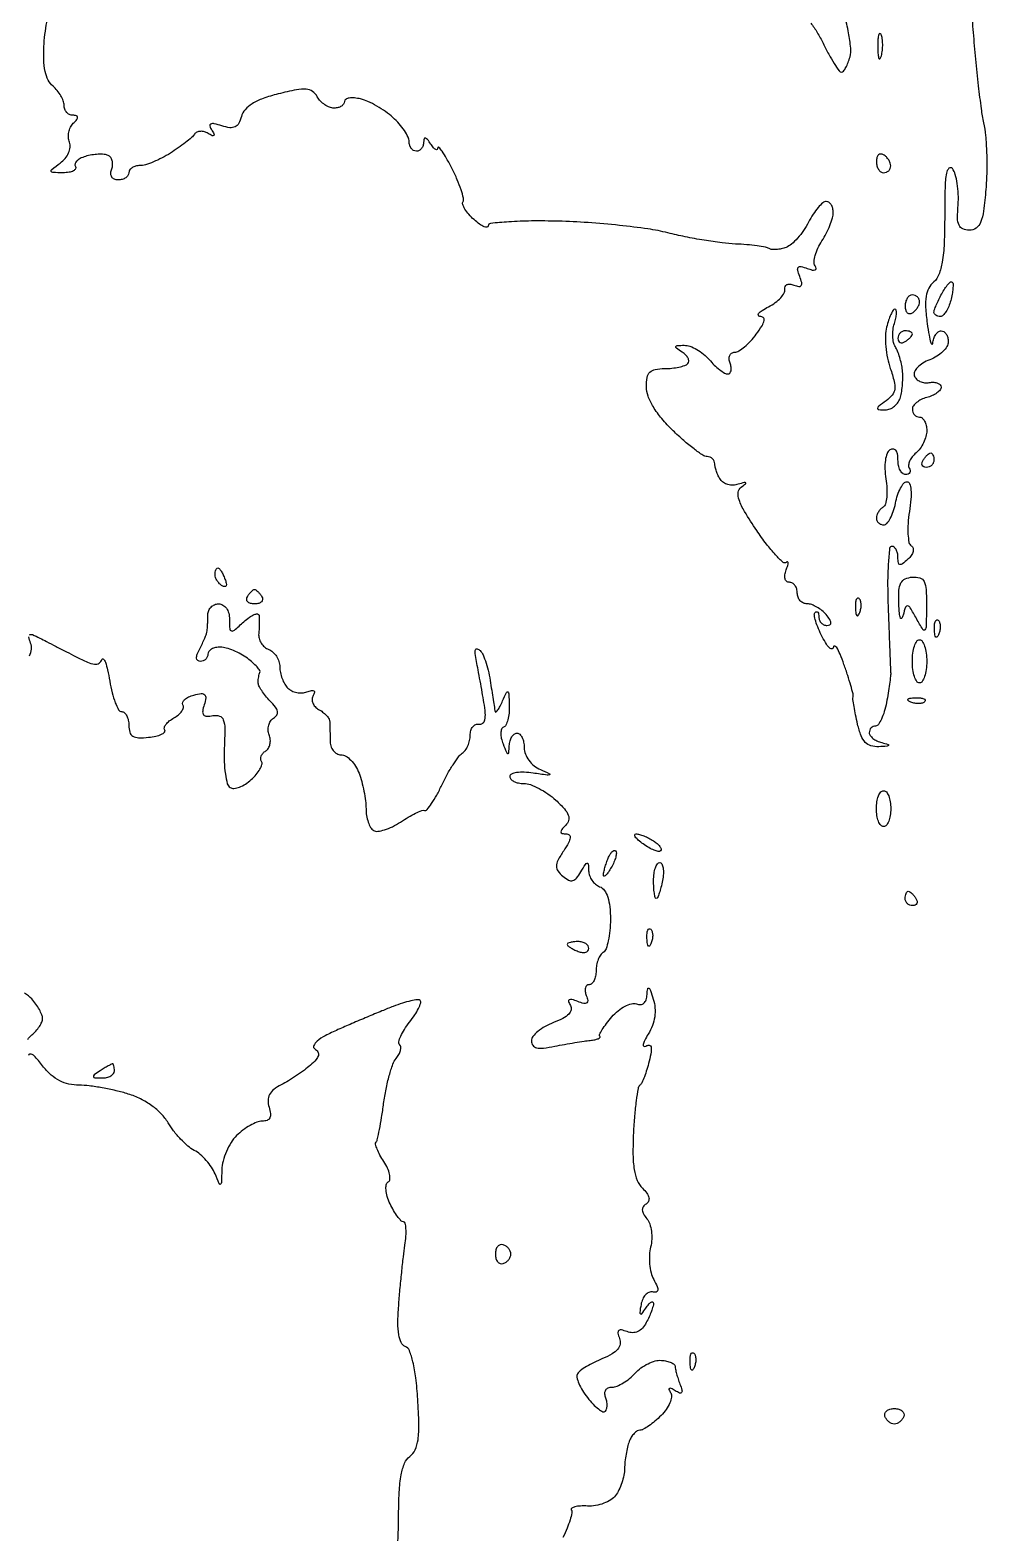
# Model space of a CAD drawing. Extents: x 0 to 102, y 0 to 135.
# Drawn here: x 11.44 to 22.7, y 17.9 to 35.6 of the extents above; entities that cross this region are included whole.
import ezdxf

# ---------------------------------------------------------------- set-up
doc = ezdxf.new("R2010")
doc.units = 0
doc.header["$MEASUREMENT"] = 0

msp = doc.modelspace()

# ---------------------------------------------------------------- linework, layer by layer
for points in [[(22.515361, 35.875167, -0.007648), (22.54255, 35.5743, 0.005071), (22.569257, 35.260769, 0.005095), (22.60228, 34.948332, 0.004984), (22.636562, 34.67653, 0.020296), (22.665728, 34.512545, -0.03265), (22.688404, 34.363837, -0.013175), (22.700661, 34.158774, -0.012971), (22.702307, 33.936619, -0.016053), (22.691835, 33.729995, -0.01135), (22.664648, 33.473102, -0.06419), (22.629796, 33.340132, -0.144419), (22.57648, 33.27303, -0.154344), (22.496695, 33.2478, -0.100728), (22.420425, 33.263322, -0.191495), (22.376583, 33.306691, -0.103534), (22.358997, 33.39081, -0.01959), (22.36521, 33.548328, 0.029741), (22.367585, 33.672487, 0.029062), (22.355285, 33.797024, 0.030359), (22.331504, 33.904761, 0.088534), (22.298189, 33.972934, 0.449217), (22.258077, 33.976765, 0.16609), (22.227603, 33.919967, 0.034771), (22.211448, 33.748153, 0.00606), (22.2075, 33.422414, -0.009692), (22.201086, 33.09155, -0.031258), (22.178853, 32.872743, -0.048414), (22.139785, 32.726184, -0.12861), (22.077929, 32.638259, 0.097609), (22.019237, 32.564826, 0.081576), (21.988084, 32.469835, 0.05484), (21.982231, 32.338507, 0.018593), (22.001772, 32.148, 0.007736), (22.023229, 32.01056, 0.026648), (22.043229, 31.92262, 0.242382), (22.056745, 31.908185, 0.491682), (22.067894, 31.91535, -0.054338), (22.079031, 31.97198, -0.069788), (22.101719, 32.01991, -0.085406), (22.131926, 32.052215, -0.163572), (22.1652, 32.0634, -0.150487), (22.197463, 32.053465, -0.098531), (22.224949, 32.025508, -0.081635), (22.243486, 31.983724, -0.06375), (22.2498, 31.934406, -0.139768), (22.233992, 31.878961, -0.06125), (22.185652, 31.818915, -0.053857), (22.11496, 31.763708, -0.048059), (22.031424, 31.722386, 0.045657), (21.95055, 31.682862, 0.0645), (21.888006, 31.632837, 0.083198), (21.852148, 31.580571, 0.195367), (21.84985, 31.534129, 0.117916), (21.874462, 31.495832, 0.084361), (21.916754, 31.467113, 0.077271), (21.969941, 31.452166, 0.074227), (22.025927, 31.453759, -0.053355), (22.079231, 31.457497, -0.08286), (22.124288, 31.448273, -0.113762), (22.154213, 31.42807, -0.189837), (22.1652, 31.400176, -0.175758), (22.153139, 31.366925, -0.061952), (22.115498, 31.331779, -0.052145), (22.060753, 31.300202, -0.040825), (21.996, 31.277487, 0.048178), (21.931271, 31.253708, 0.057927), (21.876502, 31.21906, 0.068086), (21.839166, 31.179385, 0.156018), (21.8268, 31.14072, 0.090266), (21.833229, 31.105398, 0.095444), (21.851651, 31.075378, 0.099711), (21.879124, 31.055292, 0.108562), (21.9114, 31.0482, -0.181272), (21.943691, 31.036095, -0.091278), (21.971149, 31.00154, -0.071223), (21.989749, 30.950136, -0.05129), (21.996, 30.889359, -0.067142), (21.986763, 30.820879, -0.044516), (21.958997, 30.746467, -0.044312), (21.918251, 30.677665, -0.063794), (21.870031, 30.625973, 0.050777), (21.825275, 30.580423, 0.064546), (21.794685, 30.530103, 0.078442), (21.782088, 30.48289, 0.165938), (21.790424, 30.446414, -0.096707), (21.801219, 30.417803, -0.174428), (21.796849, 30.393435, -0.171182), (21.777839, 30.377132, -0.09272), (21.747193, 30.3714, -0.186677), (21.712987, 30.384632, -0.089624), (21.683918, 30.422569, -0.069454), (21.66421, 30.478934, -0.04946), (21.6576, 30.545593, 0.043786), (21.651608, 30.61389, 0.12692), (21.632094, 30.656718, 0.217834), (21.601672, 30.67186, 0.147666), (21.563676, 30.661738, 0.166958), (21.529114, 30.619549, 0.054143), (21.509091, 30.540246, 0.044832), (21.503982, 30.437174, 0.030209), (21.515806, 30.319895, -0.027876), (21.52765, 30.207656, -0.03707), (21.525116, 30.105117, -0.040642), (21.510418, 30.024369, -0.191265), (21.48283, 29.987257, 0.064693), (21.452599, 29.962671, 0.051858), (21.427015, 29.929377, 0.053426), (21.409613, 29.892871, 0.084717), (21.4038, 29.858807, 0.108124), (21.410445, 29.828435, 0.09965), (21.429273, 29.802585, 0.095569), (21.45741, 29.785251, 0.09064), (21.490515, 29.7792, 0.220324), (21.52734, 29.796255, 0.05178), (21.566668, 29.853754, 0.043853), (21.602212, 29.935808, 0.030942), (21.62799, 30.033, -0.030265), (21.653628, 30.130195, -0.043093), (21.68876, 30.212246, -0.050648), (21.727493, 30.269858, -0.223014), (21.763588, 30.2868, -0.320068), (21.795236, 30.264229, -0.062876), (21.810379, 30.191815, -0.041693), (21.810071, 30.080816, -0.018115), (21.792051, 29.934258, 0.022319), (21.776189, 29.795637, 0.031086), (21.775297, 29.670791, 0.031806), (21.787014, 29.572448, 0.209945), (21.814177, 29.532408, -0.184645), (21.834924, 29.504819, -0.131053), (21.835665, 29.465716, -0.091817), (21.814879, 29.419759, -0.053748), (21.775138, 29.374015, -0.018009), (21.710982, 29.318635, -0.216837), (21.680123, 29.310788, -0.325462), (21.661996, 29.329728, -0.033553), (21.6576, 29.395165, 0.052767), (21.652327, 29.444992, 0.072604), (21.636662, 29.487143, 0.092489), (21.613522, 29.515453, 0.177095), (21.58632, 29.5254, 0.384082), (21.55886, 29.500656, 0.009787), (21.543611, 29.320377, 0.015936), (21.536185, 29.095063, 0.00957), (21.541021, 28.82745, 0.000168), (21.551295, 28.553916, 0.000235), (21.560666, 28.309672, 0.000138), (21.568722, 28.103708, 0.003183), (21.571414, 28.0449, -0.039942), (21.570061, 27.996139, -0.0069), (21.558868, 27.904385, -0.007469), (21.542598, 27.796819, -0.006619), (21.522511, 27.68535, -0.024718), (21.496629, 27.580023, -0.03658), (21.462826, 27.491167, -0.040565), (21.426565, 27.427498, -0.247896), (21.394198, 27.4104, 0.10366), (21.365581, 27.404403, 0.098918), (21.341231, 27.387371, 0.096791), (21.324913, 27.361928, 0.094601), (21.3192, 27.332003, 0.159836), (21.329976, 27.299155, 0.067019), (21.36269, 27.26527, 0.05682), (21.410608, 27.23552, 0.046657), (21.46725, 27.214917, -0.008928), (21.542492, 27.193812, -0.518181), (21.546374, 27.182228, -0.219587), (21.528955, 27.172585, -0.004977), (21.431672, 27.166414, -0.082598), (21.339655, 27.17671, -0.136078), (21.273233, 27.217137, -0.099421), (21.22387, 27.296689, -0.031148), (21.182906, 27.43155, -0.007244), (21.158775, 27.540412, -0.009637), (21.140194, 27.640047, -0.007269), (21.127543, 27.723437, -0.090777), (21.128976, 27.755227, 0.118975), (21.128624, 27.787978, 0.006646), (21.102148, 27.887158, 0.009935), (21.066401, 28.005208, 0.007091), (21.021906, 28.135927, 0.012085), (20.976012, 28.255514, 0.036995), (20.937127, 28.333106, 0.185257), (20.913913, 28.351344, 0.494514), (20.899392, 28.341, -0.289363), (20.884623, 28.319258, -0.29329), (20.858833, 28.323415, -0.069442), (20.816904, 28.37302, -0.020596), (20.767266, 28.459337, -0.020019), (20.721456, 28.556474, -0.0294), (20.689812, 28.645406, -0.029069), (20.673316, 28.717497, -0.242657), (20.683187, 28.748387, -0.170529), (20.699718, 28.756323, -0.257183), (20.71413, 28.750337, -0.126014), (20.723983, 28.728448, -0.04309), (20.727, 28.6935, 0.09516), (20.734236, 28.655826, 0.096949), (20.754894, 28.623793, 0.098803), (20.785724, 28.602349, 0.103057), (20.821959, 28.5948, 0.122183), (20.856622, 28.603399, 0.300026), (20.868669, 28.625371, 0.128583), (20.855398, 28.663223, 0.024942), (20.8116, 28.7217, 0.048188), (20.762691, 28.770256, 0.041499), (20.702985, 28.811323, 0.04354), (20.641997, 28.839482, 0.086594), (20.589741, 28.8486, -0.108083), (20.545278, 28.858325, -0.099644), (20.507434, 28.885877, -0.09558), (20.482059, 28.927053, -0.090674), (20.4732, 28.9755, 0.072144), (20.466166, 29.023993, 0.087143), (20.44569, 29.065123, 0.100435), (20.415262, 29.092619, 0.134459), (20.379549, 29.1024, -0.1744), (20.34745, 29.113947, -0.157723), (20.328433, 29.143796, -0.104032), (20.326235, 29.190429, -0.051591), (20.34172, 29.247871, 0.018258), (20.359781, 29.300617, 0.073591), (20.364735, 29.334201, 0.392662), (20.356551, 29.343007, 0.218136), (20.34168, 29.33748, -0.400861), (20.305533, 29.336652, -0.021664), (20.216849, 29.424897, -0.024045), (20.110637, 29.551902, -0.014014), (19.99517, 29.713517, -0.011072), (19.853103, 29.935065, -0.051777), (19.788011, 30.071698, -0.113368), (19.77756, 30.161885, -0.21233), (19.813911, 30.224089, 0.010487), (19.865096, 30.262555, 0.466971), (19.865468, 30.274323, 0.258212), (19.849395, 30.277972, 0.007014), (19.777959, 30.256175, -0.071922), (19.717548, 30.246018, -0.070364), (19.656259, 30.253253, -0.07572), (19.603461, 30.276147, -0.11154), (19.567755, 30.311645, -0.031453), (19.542827, 30.356922, -0.024947), (19.521564, 30.408573, -0.025576), (19.506654, 30.458631, -0.055817), (19.501595, 30.4983, 0.102892), (19.494363, 30.530584, 0.097276), (19.474782, 30.558049, 0.095378), (19.445888, 30.576459, 0.094559), (19.412134, 30.5829, -0.148561), (19.361811, 30.598189, -0.014686), (19.257722, 30.67239, -0.01751), (19.136859, 30.770866, -0.013021), (19.010284, 30.887546, -0.025632), (18.877862, 31.030046, -0.038308), (18.778996, 31.168259, -0.045341), (18.716768, 31.295861, -0.091029), (18.6966, 31.405721, -0.044666), (18.706373, 31.514899, -0.153781), (18.739048, 31.577097, -0.152774), (18.801626, 31.609573, -0.043903), (18.911625, 31.61925, 0.02441), (18.998157, 31.623477, 0.027569), (19.08037, 31.636133, 0.02839), (19.148154, 31.654502, 0.116522), (19.184125, 31.676725, 0.194017), (19.196085, 31.704846, 0.119547), (19.188159, 31.740436, 0.084946), (19.160567, 31.778554, 0.052757), (19.11715, 31.812904, -0.012668), (19.050224, 31.857642, -0.323796), (19.043521, 31.877216, -0.313937), (19.060041, 31.890198, -0.012242), (19.141578, 31.892905, -0.089649), (19.209039, 31.881316, -0.042607), (19.28928, 31.844117, -0.040406), (19.368896, 31.789645, -0.045506), (19.43533, 31.725, 0.023483), (19.496286, 31.660228, 0.028149), (19.559634, 31.605502, 0.028783), (19.617034, 31.566345, 0.136111), (19.655053, 31.5558, 0.204037), (19.679462, 31.566193, 0.141547), (19.693611, 31.593077, 0.092105), (19.694413, 31.634087, 0.050612), (19.681206, 31.6827, -0.073186), (19.670299, 31.73141, -0.118477), (19.677099, 31.773104, -0.148053), (19.700291, 31.801119, -0.140807), (19.735605, 31.812259, 0.131981), (19.785387, 31.827018, 0.035407), (19.853066, 31.875483, 0.033307), (19.924934, 31.94363, 0.029064), (19.9907, 32.023759, 0.01766), (20.057719, 32.123028, 0.090202), (20.082223, 32.184627, 0.261913), (20.071178, 32.218682, 0.185453), (20.033, 32.233847, -0.289291), (20.014376, 32.245905, -0.300536), (20.017652, 32.267457, -0.068022), (20.060332, 32.303419, -0.019875), (20.1348, 32.346513, 0.036981), (20.214275, 32.396206, 0.048139), (20.278257, 32.453341, 0.05666), (20.319151, 32.509138, 0.183638), (20.326165, 32.553722, -0.144575), (20.328782, 32.586379, -0.199558), (20.348838, 32.607435, -0.136086), (20.385307, 32.612771, -0.060364), (20.432874, 32.600836, 0.048614), (20.491275, 32.58472, 0.295783), (20.518747, 32.596434, 0.213975), (20.524735, 32.631114, 0.028955), (20.501772, 32.703168, -0.028499), (20.477566, 32.778883, -0.255306), (20.485819, 32.811544, -0.272384), (20.517079, 32.820923, -0.031523), (20.589807, 32.798156, 0.028147), (20.64855, 32.779331, 0.146567), (20.682167, 32.780582, 0.356556), (20.692984, 32.797931, 0.106926), (20.681802, 32.829489, -0.15868), (20.670205, 32.877116, -0.048045), (20.683093, 32.951342, -0.042756), (20.714626, 33.036827, -0.035312), (20.762008, 33.121644, 0.025732), (20.81337, 33.20959, 0.023955), (20.856781, 33.304437, 0.024701), (20.887114, 33.392437, 0.070754), (20.8962, 33.456323, 0.061595), (20.890059, 33.505986, 0.080032), (20.871987, 33.548049, 0.097708), (20.845209, 33.576205, 0.155149), (20.813773, 33.5862, 0.18336), (20.774037, 33.571121, 0.034438), (20.718562, 33.514658, 0.032775), (20.659661, 33.435907, 0.024858), (20.605401, 33.342652, -0.031922), (20.547055, 33.245552, -0.030523), (20.476015, 33.155128, -0.031977), (20.403401, 33.083307, -0.087617), (20.341794, 33.046277, -0.036413), (20.284459, 33.028942, -0.038019), (20.226038, 33.020422, -0.040965), (20.174809, 33.021091, -0.115161), (20.141044, 33.032441, 0.094414), (20.099228, 33.048434, 0.010838), (19.99922, 33.064097, 0.01276), (19.878244, 33.077234, 0.010078), (19.746829, 33.085457, -0.021082), (19.587244, 33.098973, -0.009129), (19.376287, 33.129758, -0.009014), (19.15278, 33.170705, -0.011825), (18.9504, 33.216571, 0.025651), (18.715338, 33.263054, 0.009422), (18.379451, 33.305292, 0.009311), (18.010098, 33.337741, 0.011035), (17.660143, 33.354179, 0.008701), (17.343839, 33.356542, 0.014477), (17.077549, 33.346182, 0.008139), (16.86229, 33.328033, 0.385506), (16.835293, 33.298138, -0.393358), (16.820743, 33.282461, -0.124079), (16.786252, 33.288516, -0.054995), (16.732445, 33.320083, -0.023787), (16.668195, 33.372895, -0.029351), (16.606899, 33.435285, -0.042332), (16.561141, 33.497618, -0.049654), (16.535139, 33.551527, -0.229863), (16.538555, 33.584994, 0.202356), (16.544835, 33.625383, 0.019058), (16.516187, 33.72383, 0.02202), (16.470691, 33.842778, 0.015532), (16.40966, 33.972275, 0.009727), (16.345575, 34.092151, 0.022428), (16.291717, 34.178973, 0.045404), (16.255418, 34.22288, 0.663811), (16.241905, 34.217438, -0.209291), (16.233567, 34.199188, -0.317602), (16.216899, 34.19727, -0.096922), (16.190338, 34.219359, -0.027531), (16.1586, 34.263, 0.021149), (16.121356, 34.315609, 0.167501), (16.096769, 34.331738, 0.405416), (16.080935, 34.322636, 0.066727), (16.075295, 34.28415, -0.07833), (16.06842, 34.243753, -0.089546), (16.049529, 34.209464, -0.099425), (16.021767, 34.186531, -0.123684), (15.9894, 34.1784, -0.131618), (15.957138, 34.187042, -0.100605), (15.929651, 34.211345, -0.088108), (15.911162, 34.247699, -0.073819), (15.9048, 34.290553, 0.114276), (15.89213, 34.345265, 0.033677), (15.848885, 34.420365, 0.03189), (15.7873, 34.500782, 0.029486), (15.71445, 34.574975, 0.03082), (15.627639, 34.644312, 0.022914), (15.5241, 34.71017, 0.023334), (15.420297, 34.763427, 0.04753), (15.33375, 34.793302, 0.036531), (15.260801, 34.805402, 0.062795), (15.199315, 34.803306, 0.094052), (15.15805, 34.78838, 0.265001), (15.1434, 34.76268, -0.157364), (15.133962, 34.733434, -0.097278), (15.107358, 34.708525, -0.079272), (15.067623, 34.691709, -0.06061), (15.020704, 34.686, -0.091857), (14.96831, 34.695707, -0.05624), (14.912368, 34.724744, -0.053883), (14.861542, 34.767448, -0.063621), (14.824196, 34.817893, 0.108849), (14.767469, 34.881659, 0.139126), (14.69394, 34.908534, 0.068687), (14.578572, 34.901232, 0.011577), (14.362444, 34.852102, 0.023766), (14.184906, 34.79831, 0.052742), (14.057581, 34.737259, 0.072905), (13.973944, 34.667092, 0.118404), (13.930388, 34.585723, -0.058684), (13.899332, 34.506363, -0.16012), (13.856298, 34.465214, -0.144474), (13.794077, 34.455269, -0.044748), (13.700542, 34.475978, 0.017512), (13.611094, 34.500956, 0.155468), (13.570784, 34.498082, 0.386332), (13.55975, 34.475462, 0.067617), (13.580777, 34.428192, -0.021061), (13.607249, 34.381028, -0.326559), (13.604424, 34.363739, -0.322514), (13.586996, 34.36104, -0.020808), (13.539613, 34.387667, 0.071705), (13.49462, 34.407245, 0.082545), (13.448092, 34.412032, 0.093672), (13.407292, 34.401658, 0.130441), (13.378491, 34.377634, -0.060191), (13.343672, 34.339225, -0.01234), (13.272893, 34.280872, -0.012823), (13.186714, 34.216822, -0.01174), (13.094827, 34.155296, -0.022836), (12.997361, 34.099377, -0.02232), (12.894468, 34.052116, -0.022873), (12.800599, 34.018888, -0.073752), (12.735277, 34.0092, 0.063296), (12.685619, 34.002888, 0.081304), (12.643551, 33.984349, 0.098371), (12.615402, 33.956864, 0.151449), (12.6054, 33.9246, -0.145266), (12.595825, 33.892338, -0.099317), (12.568903, 33.864851, -0.083434), (12.52865, 33.846326, -0.066306), (12.481155, 33.84, -0.095326), (12.435591, 33.848767, -0.151904), (12.405029, 33.873565, -0.149089), (12.393578, 33.911712, -0.09076), (12.402323, 33.958343, 0.065496), (12.414022, 34.007079, 0.071654), (12.412162, 34.055663, 0.080785), (12.397539, 34.09667, 0.129072), (12.372049, 34.123462, 0.105924), (12.330557, 34.138256, 0.033902), (12.26486, 34.142445, 0.032094), (12.18902, 34.13726, 0.030846), (12.113433, 34.122401, 0.043239), (12.046703, 34.098631, 0.076081), (11.997852, 34.06659, 0.117364), (11.973886, 34.031916, 0.235379), (11.976844, 33.999582, -0.261597), (11.978031, 33.971251, -0.156485), (11.953654, 33.946626, -0.082115), (11.902595, 33.929923, -0.038091), (11.832823, 33.9246, -0.007346), (11.711323, 33.926385, -0.324963), (11.692319, 33.941067, -0.308356), (11.699912, 33.964481, -0.006906), (11.799276, 34.039266, 0.061519), (11.856969, 34.093473, 0.06969), (11.896928, 34.157994, 0.078223), (11.914436, 34.224014, 0.117917), (11.906657, 34.282757, -0.079898), (11.894829, 34.33909, -0.062083), (11.899623, 34.401619, -0.062509), (11.919522, 34.460602, -0.083989), (11.952131, 34.506491, 0.023795), (11.99459, 34.553196, 0.192263), (12.003267, 34.58025, 0.331599), (11.989251, 34.596559, 0.05518), (11.94552, 34.6014, -0.114042), (11.906794, 34.610349, -0.100327), (11.873822, 34.635634, -0.093821), (11.851695, 34.673439, -0.085818), (11.844, 34.717941, 0.088083), (11.834693, 34.77036, 0.043336), (11.805873, 34.831891, 0.041205), (11.763868, 34.892374, 0.047207), (11.714205, 34.942203, -0.10481), (11.657315, 35.014126, -0.062739), (11.621337, 35.117463, -0.046476), (11.605009, 35.256567, -0.021423), (11.608455, 35.439012, -0.016843), (11.623091, 35.591963, -0.022331), (11.647259, 35.729665, -0.020503)], [(20.630797, 35.68668, -0.032722), (20.706999, 35.577582, -0.024379), (20.776839, 35.448371, 0.011965), (20.842671, 35.319, 0.017971), (20.906752, 35.209776, 0.013085), (20.963998, 35.124772, 0.237794), (20.992083, 35.109971, 0.232128), (21.015824, 35.121092, 0.041765), (21.04391, 35.162761, 0.037478), (21.07113, 35.221388, 0.026), (21.093272, 35.291044, 0.089967), (21.101085, 35.393218, 0.018963), (21.07582, 35.57116, 0.019291), (21.03007, 35.77813, 0.017236)], [(11.437909, 28.484177, -0.231128), (11.470898, 28.485914, -0.016419), (11.556784, 28.446057, -0.001485), (11.636671, 28.405447, -0.000554), (11.748652, 28.347946, -0.000549), (11.870577, 28.285, -0.000664), (11.984828, 28.225663, 0.016457), (12.119705, 28.160938, 0.076319), (12.202939, 28.138602, 0.169093), (12.255153, 28.150564, 0.173932), (12.287914, 28.192242, -0.550598), (12.306697, 28.196887, -0.114333), (12.329766, 28.161595, -0.035011), (12.356207, 28.070086, -0.013182), (12.380736, 27.938958, 0.021323), (12.40882, 27.801264, 0.032567), (12.445877, 27.685161, 0.034197), (12.48593, 27.600616, 0.271383), (12.5218, 27.5796, -0.187524), (12.553719, 27.567192, -0.089356), (12.580842, 27.531593, -0.069178), (12.599233, 27.478712, -0.049181), (12.6054, 27.416171, 0.076003), (12.617479, 27.337165, 0.184555), (12.653448, 27.291618, 0.13044), (12.72079, 27.272403, 0.031197), (12.83805, 27.277547, 0.026074), (12.924335, 27.291326, 0.052178), (12.989933, 27.312683, 0.090997), (13.026232, 27.337543, 0.365897), (13.0284, 27.362327, -0.229625), (13.023594, 27.39158, -0.088584), (13.042538, 27.429315, -0.063951), (13.081636, 27.469658, -0.040808), (13.135929, 27.50615, 0.045896), (13.190115, 27.543375, 0.067625), (13.229078, 27.585867, 0.089999), (13.247714, 27.626769, 0.203124), (13.242631, 27.659781, -0.237277), (13.239984, 27.689903, -0.116574), (13.262616, 27.722256, -0.075456), (13.308555, 27.752201, -0.042842), (13.371227, 27.774471, -0.031097), (13.458816, 27.791643, -0.224077), (13.498708, 27.778889, -0.249258), (13.511667, 27.741289, -0.037691), (13.492746, 27.661193, 0.040707), (13.475169, 27.584736, 0.206788), (13.486285, 27.543489, 0.227384), (13.522883, 27.525694, 0.048967), (13.59502, 27.532382, -0.125942), (13.673119, 27.52767, -0.234685), (13.717488, 27.484487, -0.085757), (13.73472, 27.382152, -0.010165), (13.729032, 27.151013, 0.020292), (13.728329, 26.989769, 0.02769), (13.741618, 26.845087, 0.027107), (13.764904, 26.730892, 0.192804), (13.797813, 26.686348, 0.166983), (13.842863, 26.676148, 0.06196), (13.906983, 26.691297, 0.052639), (13.978553, 26.726842, 0.042382), (14.046936, 26.778919, 0.033692), (14.105865, 26.83995, 0.047202), (14.149015, 26.902193, 0.056844), (14.171999, 26.95682, 0.212695), (14.167125, 26.992861, -0.134965), (14.1583, 27.022952, -0.100399), (14.164636, 27.057152, -0.086971), (14.185257, 27.090278, -0.071853), (14.217188, 27.117012, 0.120408), (14.248382, 27.148699, 0.081602), (14.267023, 27.196047, 0.074113), (14.270589, 27.251464, 0.070795), (14.258002, 27.306444, -0.078035), (14.246152, 27.361862, -0.076849), (14.251754, 27.418553, -0.081903), (14.273464, 27.467784, -0.110053), (14.308255, 27.501709, 0.107847), (14.347041, 27.539201, 0.197307), (14.355552, 27.581647, 0.119024), (14.331584, 27.634093, 0.02996), (14.26882, 27.704865, -0.025464), (14.214997, 27.764469, -0.02829), (14.169507, 27.827255, -0.029314), (14.137295, 27.884597, -0.11379), (14.1282, 27.924043, -0.023604), (14.129755, 27.956955, -0.021033), (14.134413, 27.99088, -0.02157), (14.141207, 28.02103, -0.059026), (14.14935, 28.041258, 0.284225), (14.148167, 28.06346, 0.029937), (14.114585, 28.106117, 0.029928), (14.064607, 28.155973, 0.019315), (14.0013, 28.207768, 0.035515), (13.925654, 28.256907, 0.02869), (13.838313, 28.298853, 0.029552), (13.752839, 28.328252, 0.06359), (13.68405, 28.338309, 0.055266), (13.627414, 28.33307, 0.075812), (13.57949, 28.315358, 0.096209), (13.547374, 28.288463, 0.17212), (13.536, 28.2564, -0.102628), (13.529303, 28.224118, -0.09872), (13.510274, 28.196651, -0.09706), (13.481851, 28.178248, -0.095561), (13.448423, 28.1718, -0.169909), (13.417289, 28.182695, -0.213482), (13.403402, 28.209569, -0.105985), (13.410526, 28.255191, -0.031341), (13.440081, 28.31985, 0.012078), (13.471024, 28.381185, 0.012628), (13.49849, 28.443049, 0.012374), (13.519501, 28.49757, 0.053138), (13.527657, 28.53135, 0.016521), (13.530876, 28.564196, 0.005214), (13.533549, 28.613438, 0.0052), (13.535388, 28.668462, 0.00575), (13.536, 28.7217, -0.099038), (13.545688, 28.77013, -0.097945), (13.573277, 28.811323, -0.097945), (13.61447, 28.838912, -0.099038), (13.6629, 28.8486, -0.133529), (13.712963, 28.834988, -0.108357), (13.753928, 28.797065, -0.089717), (13.780718, 28.738515, -0.062623), (13.7898, 28.666288, 0.014191), (13.793051, 28.55176, 0.349021), (13.812815, 28.529603, 0.222937), (13.847545, 28.539135, 0.007247), (13.959, 28.6371, -0.026383), (14.02466, 28.690502, -0.056501), (14.081359, 28.722754, -0.111182), (14.120176, 28.729931, -0.36662), (14.137942, 28.713662, -0.026466), (14.140802, 28.674905, -0.009329), (14.140917, 28.61916, -0.009231), (14.138764, 28.557774, -0.010698), (14.134389, 28.499465, 0.090244), (14.139117, 28.44311, 0.073712), (14.163319, 28.387555, 0.073468), (14.202699, 28.341245, 0.088486), (14.251547, 28.31177, -0.092997), (14.301421, 28.281063, -0.066782), (14.343679, 28.230903, -0.064953), (14.372248, 28.169746, -0.076974), (14.382, 28.106775, 0.052443), (14.388971, 28.040494, 0.038383), (14.40988, 27.969473, 0.039084), (14.440542, 27.904537, 0.066625), (14.476909, 27.856931, 0.084949), (14.522919, 27.824368, 0.062585), (14.582264, 27.804608, 0.061964), (14.645325, 27.80002, 0.078982), (14.702287, 27.812088, -0.032518), (14.75529, 27.828565, -0.197216), (14.783131, 27.82427, -0.33864), (14.790836, 27.80471, -0.069061), (14.774799, 27.768376, 0.128532), (14.762191, 27.727316, 0.105738), (14.769901, 27.68198, 0.093421), (14.797018, 27.639245, 0.077367), (14.839511, 27.60595, -0.034204), (14.886898, 27.574999, -0.037904), (14.927912, 27.538827, -0.041115), (14.95753, 27.502949, -0.129082), (14.968191, 27.47385, -0.013985), (14.97052, 27.438851, -0.003167), (14.972435, 27.379336, -0.003278), (14.973759, 27.310631, -0.003178), (14.9742, 27.2412, 0.07218), (14.983728, 27.175542, 0.091039), (15.011474, 27.120892, 0.104257), (15.053263, 27.084853, 0.126645), (15.103194, 27.072, -0.139113), (15.158603, 27.056279, -0.061413), (15.218532, 27.008254, -0.054039), (15.27357, 26.938004, -0.048358), (15.314694, 26.854993, -0.025251), (15.346307, 26.757256, -0.016867), (15.372964, 26.642687, -0.017004), (15.391319, 26.529574, -0.031727), (15.3972, 26.436985, 0.040266), (15.403729, 26.356045, 0.042962), (15.423144, 26.278995, 0.047111), (15.45159, 26.216454, 0.124691), (15.48552, 26.181401, 0.170439), (15.534858, 26.170578, 0.044811), (15.615145, 26.187795, 0.04018), (15.708647, 26.225265, 0.03194), (15.80277, 26.279822, -0.014825), (15.894474, 26.337254, -0.020148), (15.980645, 26.38317, -0.017486), (16.053432, 26.41518, -0.167154), (16.086827, 26.416788, 0.30209), (16.115687, 26.42583, 0.020865), (16.169156, 26.497837, 0.024144), (16.229077, 26.595854, 0.015318), (16.289683, 26.715224, -0.01528), (16.353028, 26.840012, -0.017557), (16.42119, 26.95492, -0.016872), (16.485196, 27.047631, -0.089769), (16.529917, 27.089607, 0.094662), (16.56541, 27.123577, 0.050879), (16.595465, 27.176447, 0.048134), (16.616021, 27.238677, 0.054546), (16.62316, 27.301107, -0.068159), (16.63117, 27.357541, -0.098875), (16.654081, 27.402179, -0.123706), (16.687942, 27.428097, -0.151581), (16.727384, 27.432305, 0.218608), (16.769598, 27.442451, 0.171731), (16.795057, 27.482669, 0.07662), (16.800689, 27.561558, 0.02079), (16.785261, 27.686105, 0.002211), (16.764684, 27.806526, 0.001553), (16.740504, 27.941883, 0.001567), (16.716549, 28.071311, 0.003282), (16.69694, 28.1718, -0.017211), (16.681741, 28.263164, -0.112503), (16.686061, 28.309171, -0.416571), (16.705875, 28.319079, -0.115662), (16.738669, 28.2987, -0.09319), (16.773921, 28.247018, -0.023804), (16.81026, 28.151972, -0.023415), (16.842017, 28.037559, -0.021842), (16.863805, 27.918, 0.002418), (16.880391, 27.801499, 0.003279), (16.896569, 27.696454, 0.002202), (16.911103, 27.608503, 0.036258), (16.918196, 27.5796, 0.53935), (16.929059, 27.576612, 0.063121), (16.949227, 27.599428, 0.033043), (16.975705, 27.644441, 0.014952), (17.0046, 27.7065, -0.00787), (17.049451, 27.806504, -0.469421), (17.066354, 27.810923, -0.230339), (17.07844, 27.788584, -0.004199), (17.083254, 27.6501, -0.030671), (17.08016, 27.561659, -0.040754), (17.065936, 27.482486, -0.046087), (17.04381, 27.422121, -0.192285), (17.015949, 27.3963, 0.216037), (16.992939, 27.372936, 0.080705), (16.983987, 27.326681, 0.061068), (16.9896, 27.26575, 0.041207), (17.010003, 27.1989, 0.005382), (17.049778, 27.101961, 0.226137), (17.066141, 27.087438, 0.474073), (17.07828, 27.09582, 0.010244), (17.083254, 27.17775, -0.054897), (17.091803, 27.234382, -0.072474), (17.112305, 27.28231, -0.090029), (17.141053, 27.314533, -0.16722), (17.1738, 27.3258, -0.193594), (17.206112, 27.312802, -0.087371), (17.233549, 27.275297, -0.06722), (17.25217, 27.219675, -0.047238), (17.2584, 27.153874, 0.094558), (17.272333, 27.080858, 0.06563), (17.313316, 27.007277, 0.06231), (17.374738, 26.943132, 0.066712), (17.44875, 26.897817, -0.005951), (17.556425, 26.848686, -0.628265), (17.556537, 26.836145, -0.151492), (17.528058, 26.831632, -0.002403), (17.36415, 26.856128, 0.027825), (17.258762, 26.866438, 0.04666), (17.169967, 26.861873, 0.062709), (17.108356, 26.84483, 0.302684), (17.0892, 26.816085, 0.190965), (17.101686, 26.784586, 0.088244), (17.137622, 26.75783, 0.068065), (17.190955, 26.739679, 0.048067), (17.254041, 26.7336, -0.086853), (17.332179, 26.719924, -0.033742), (17.433035, 26.675608, -0.032145), (17.538226, 26.611731, -0.034367), (17.631902, 26.53618, -0.022562), (17.732576, 26.434061, -0.091415), (17.778115, 26.359923, -0.16441), (17.780739, 26.298377, -0.126188), (17.74624, 26.24008, 0.020802), (17.70021, 26.190052, 0.18991), (17.690887, 26.16255, 0.341863), (17.704919, 26.146135, 0.051212), (17.75103, 26.1414, -0.181865), (17.787936, 26.127517, -0.251907), (17.800077, 26.095031, -0.092379), (17.780553, 26.036142, -0.018923), (17.723744, 25.941841, 0.020671), (17.655348, 25.827402, 0.117585), (17.637023, 25.759413, 0.171447), (17.654874, 25.703764, 0.057079), (17.714965, 25.641049, 0.051504), (17.78082, 25.596974, 0.183651), (17.83029, 25.590827, 0.163534), (17.87503, 25.619115, 0.038992), (17.925798, 25.692559, -0.00715), (17.978747, 25.780652, -0.219978), (17.999594, 25.794378, -0.435058), (18.013486, 25.783338, -0.015012), (18.017227, 25.706301, 0.082028), (18.027688, 25.649524, 0.06458), (18.056321, 25.593829, 0.064963), (18.097992, 25.547601, 0.08547), (18.1467, 25.518606, -0.148165), (18.201535, 25.475996, -0.074494), (18.241399, 25.396991, -0.053718), (18.265843, 25.283006, -0.025985), (18.2736, 25.133848, -0.023368), (18.267404, 25.001343, -0.030269), (18.248749, 24.881145, -0.031044), (18.221814, 24.786251, -0.171294), (18.189, 24.7455, 0.111412), (18.156551, 24.713688, 0.050262), (18.129251, 24.660337, 0.046318), (18.110667, 24.595698, 0.046881), (18.1044, 24.529007, -0.047932), (18.098362, 24.466163, -0.067928), (18.080329, 24.413036, -0.088104), (18.053749, 24.377234, -0.19139), (18.022455, 24.3648, 0.186111), (17.995367, 24.354355, 0.146808), (17.978994, 24.327241, 0.099441), (17.976781, 24.285901, 0.05547), (17.989575, 24.236941, -0.047296), (18.006045, 24.177863, -0.293309), (17.994541, 24.150133, -0.217366), (17.96016, 24.143917, -0.029306), (17.888441, 24.166717, 0.021909), (17.819833, 24.189651, 0.194003), (17.788717, 24.186389, 0.37237), (17.780665, 24.165639, 0.052752), (17.802153, 24.120946, -0.193318), (17.811003, 24.069893, -0.141906), (17.783567, 24.018728, -0.080017), (17.715121, 23.968089, -0.029096), (17.604531, 23.918822, 0.036874), (17.504436, 23.872353, 0.04591), (17.419825, 23.814454, 0.052726), (17.361117, 23.754342, 0.168628), (17.343, 23.70215, 0.16089), (17.359971, 23.650775, 0.179085), (17.403526, 23.622346, 0.085837), (17.483961, 23.61811, 0.020008), (17.61795, 23.639546, -0.004364), (17.733778, 23.661814, -0.003896), (17.85444, 23.68295, -0.00391), (17.963171, 23.700251, -0.012101), (18.036921, 23.709577, 0.022519), (18.090039, 23.717421, 0.049263), (18.129409, 23.729173, 0.099454), (18.149526, 23.742549, 0.414318), (18.149529, 23.755671, -0.321317), (18.145853, 23.777935, -0.023002), (18.177882, 23.835984, -0.025506), (18.226485, 23.906846, -0.01588), (18.290166, 23.984962, -0.042012), (18.364656, 24.057355, -0.050255), (18.446102, 24.111502, -0.057958), (18.522208, 24.141066, -0.156543), (18.579408, 24.137868, 0.108923), (18.628332, 24.130503, 0.166804), (18.667495, 24.146975, 0.135238), (18.69375, 24.187646, 0.062776), (18.705033, 24.249999, -0.023207), (18.711846, 24.317876, -0.567789), (18.726127, 24.323773, -0.151996), (18.745124, 24.297602, -0.007611), (18.777908, 24.1956, -0.054065), (18.797673, 24.091554, -0.055822), (18.79434, 23.986835, -0.054609), (18.767668, 23.883443, -0.04792), (18.7184, 23.783334, 0.019423), (18.676753, 23.709619, 0.071349), (18.659285, 23.65911, 0.340555), (18.668309, 23.641166, 0.255858), (18.691216, 23.642372, -0.161668), (18.729611, 23.651484, -0.329962), (18.751571, 23.63203, -0.096123), (18.752558, 23.573046, -0.016319), (18.729265, 23.462439, -0.014483), (18.703089, 23.367547, -0.017778), (18.672984, 23.280698, -0.016396), (18.643077, 23.210357, -0.109937), (18.620124, 23.1804, 0.178339), (18.599131, 23.14372, 0.008108), (18.577048, 22.998232, 0.012692), (18.557686, 22.82137, 0.008671), (18.544289, 22.619654, 0.013938), (18.538921, 22.365299, 0.038873), (18.553976, 22.187521, 0.057136), (18.590026, 22.060402, 0.09905), (18.650688, 21.969398, -0.038523), (18.702649, 21.908748, -0.102402), (18.72617, 21.857093, -0.163415), (18.721925, 21.815116, -0.149214), (18.693141, 21.782362, 0.106012), (18.659692, 21.750263, 0.162769), (18.649, 21.711934, 0.118012), (18.66263, 21.665514, 0.043072), (18.701939, 21.608867, -0.092098), (18.736043, 21.547761, -0.048232), (18.755881, 21.462645, -0.045363), (18.759865, 21.367675, -0.049332), (18.7463, 21.276263, 0.04952), (18.732323, 21.181835, 0.035749), (18.734824, 21.075342, 0.036347), (18.752071, 20.973407, 0.062864), (18.782775, 20.893256, -0.018078), (18.823533, 20.81, -0.12947), (18.830677, 20.766172, -0.334503), (18.812515, 20.746342, -0.099004), (18.768697, 20.746942, 0.160639), (18.726539, 20.742393, 0.100608), (18.685977, 20.71303, 0.080926), (18.653138, 20.663144, 0.060335), (18.633627, 20.6001, 0.007039), (18.61796, 20.506323, 0.278082), (18.625643, 20.487683, 0.411957), (18.641835, 20.490034, 0.009879), (18.690757, 20.5578, -0.024301), (18.724698, 20.602067, -0.073169), (18.753183, 20.627151, -0.243176), (18.77076, 20.628894, -0.302163), (18.779905, 20.615688, -0.075412), (18.775032, 20.578925, -0.017713), (18.755589, 20.519805, -0.017854), (18.728092, 20.452694, -0.01671), (18.695309, 20.386189, -0.061715), (18.649608, 20.321445, -0.098378), (18.595307, 20.281292, -0.109886), (18.53434, 20.267549, -0.092569), (18.469122, 20.279538, 0.035063), (18.403212, 20.29966, 0.244038), (18.371605, 20.291505, 0.267131), (18.361871, 20.261882, 0.040481), (18.380123, 20.199694, -0.131727), (18.387084, 20.133304, -0.135733), (18.359712, 20.073193, -0.088444), (18.292917, 20.017246, -0.032041), (18.181495, 19.962492, 0.017254), (18.082443, 19.917399, 0.019916), (17.991478, 19.867523, 0.019398), (17.918473, 19.819677, 0.0999), (17.885587, 19.784568, 0.195974), (17.878482, 19.742296, 0.043518), (17.90113, 19.670976, 0.038979), (17.94385, 19.587372, 0.029061), (18.003071, 19.502352, 0.023969), (18.069175, 19.426133, 0.039941), (18.132532, 19.369596, 0.049541), (18.185186, 19.337332, 0.319263), (18.21424, 19.34224, 0.137663), (18.229283, 19.369021, 0.05633), (18.234557, 19.410777, 0.049997), (18.230304, 19.459655, 0.044953), (18.21642, 19.508571, -0.089806), (18.207582, 19.555209, -0.147494), (18.218778, 19.593463, -0.152203), (18.248881, 19.618364, -0.097561), (18.293737, 19.6272, 0.097909), (18.351241, 19.638569, 0.03817), (18.423918, 19.675185, 0.035949), (18.498771, 19.728045, 0.037142), (18.564409, 19.790553, -0.051433), (18.632904, 19.852154, -0.043751), (18.716221, 19.90235, -0.045827), (18.801082, 19.934603, -0.086917), (18.873621, 19.94175, -0.034865), (18.935421, 19.932733, -0.051095), (18.987595, 19.915634, -0.064427), (19.023596, 19.893687, -0.227469), (19.035, 19.869916, 0.054265), (19.038513, 19.837639, 0.012486), (19.051649, 19.784383, 0.012759), (19.069981, 19.723464, 0.012146), (19.091677, 19.662541, -0.020985), (19.115339, 19.592188, -0.228116), (19.110527, 19.563481, -0.354062), (19.088145, 19.557152, -0.037162), (19.036305, 19.584093, 0.019385), (18.988328, 19.611234, 0.233528), (18.967711, 19.611589, 0.407204), (18.96239, 19.597268, 0.033998), (18.982714, 19.558757, -0.176708), (18.992765, 19.510118, -0.064371), (18.973391, 19.441347, -0.05377), (18.930509, 19.364792, -0.041864), (18.868886, 19.291886, -0.020153), (18.797385, 19.225928, -0.024336), (18.725016, 19.170209, -0.024062), (18.660751, 19.129975, -0.128512), (18.621051, 19.1196, 0.144282), (18.588391, 19.109975, 0.059761), (18.552611, 19.080291, 0.052351), (18.51939, 19.036976, 0.045844), (18.494151, 18.985781, 0.033166), (18.474244, 18.92145, 0.016268), (18.457094, 18.837388, 0.016063), (18.444882, 18.748543, 0.022457), (18.440109, 18.668531, -0.045853), (18.431565, 18.588462, -0.030787), (18.407936, 18.499459, -0.031023), (18.374053, 18.415383, -0.052177), (18.334359, 18.350549, -0.090028), (18.278442, 18.299738, -0.049221), (18.195151, 18.258507, -0.046899), (18.099316, 18.232235, -0.054738), (18.005179, 18.226157, 0.022647), (17.920792, 18.226124, 0.046902), (17.855589, 18.216975, 0.084603), (17.818103, 18.20104, 0.409191), (17.813471, 18.180634, -0.193047), (17.819753, 18.144509, -0.022007), (17.798603, 18.062786, -0.024034), (17.7631, 17.964087, -0.017346), (17.714532, 17.857641, 0.030739)], [(11.43816, 28.234757, 0.075552), (11.459502, 28.315823, 0.118808), (11.450219, 28.386882, -0.028357), (11.427125, 28.459051, -0.341661)], [(11.415438, 23.719074, -0.074377), (11.4633, 23.7726, 0.037416), (11.511858, 23.819452, 0.037348), (11.552923, 23.873045, 0.039936), (11.581381, 23.92522, 0.105261), (11.5902, 23.966647, 0.09693), (11.58166, 24.010288, 0.030184), (11.552672, 24.070781, 0.028904), (11.511338, 24.135981, 0.028199), (11.462443, 24.196546, 0.081205), (11.378538, 24.263456, 0.08983)], [(15.771734, 17.815818, 0.01341), (15.780087, 18.083384, -0.010497), (15.787913, 18.391631, -0.033729), (15.811216, 18.595499, -0.052765), (15.851179, 18.731061, -0.13561), (15.913421, 18.810981, 0.128611), (15.975741, 18.88877, 0.070784), (16.009458, 19.006784, 0.040371), (16.019703, 19.188687, 0.010128), (16.006418, 19.485748, 0.013427), (15.983564, 19.734005, 0.02881), (15.94986, 19.923239, 0.034288), (15.908362, 20.056256, 0.211426), (15.858745, 20.105647, -0.194441), (15.810694, 20.150456, -0.069229), (15.782614, 20.241887, -0.043542), (15.772381, 20.382395, -0.015121), (15.781438, 20.585499, -0.004), (15.797014, 20.77318, -0.00319), (15.816721, 20.975321, -0.003225), (15.837373, 21.162285, -0.008126), (15.855498, 21.29805, 0.019984), (15.867039, 21.403512, 0.033728), (15.867183, 21.492427, 0.038273), (15.857937, 21.556944, 0.34836), (15.837331, 21.57366, -0.202951), (15.808503, 21.586243, -0.029879), (15.76664, 21.636044, -0.029727), (15.721917, 21.704327, -0.021537), (15.680136, 21.785103, -0.034531), (15.647421, 21.870656, -0.052712), (15.632355, 21.948619, -0.067579), (15.635368, 22.009561, -0.211281), (15.658046, 22.042655, 0.236037), (15.677812, 22.074632, 0.074694), (15.674402, 22.132288, 0.05624), (15.650296, 22.204901, 0.036802), (15.607463, 22.282115, -0.019416), (15.561534, 22.358526, -0.029299), (15.528197, 22.428645, -0.028861), (15.508785, 22.48578, -0.262997), (15.514917, 22.510353, 0.136589), (15.530329, 22.539431, 0.005356), (15.555189, 22.658889, 0.009159), (15.580754, 22.802515, 0.006306), (15.604677, 22.966091, -0.016373), (15.632875, 23.135068, -0.01839), (15.671226, 23.295341, -0.017957), (15.713503, 23.428442, -0.087537), (15.752519, 23.496886, 0.048229), (15.783832, 23.543017, 0.064325), (15.802194, 23.590152, 0.080193), (15.805599, 23.631097, 0.178954), (15.792727, 23.659073, -0.261792), (15.783357, 23.692499, -0.043621), (15.805532, 23.758099, -0.038189), (15.848289, 23.838358, -0.025175), (15.908756, 23.923744, 0.019856), (15.970035, 24.008356, 0.030943), (16.015156, 24.086213, 0.031654), (16.041978, 24.149636, 0.288149), (16.035597, 24.177603, 0.231882), (16.005351, 24.187952, 0.021526), (15.925239, 24.174277, 0.024208), (15.826503, 24.147957, 0.016561), (15.717163, 24.109028, 0.003894), (15.584465, 24.055573, 0.001768), (15.411603, 23.983652, 0.00175), (15.229831, 23.90652, 0.0024), (15.06687, 23.835768, 0.017849), (14.917, 23.763353, 0.051227), (14.820958, 23.699303, 0.116964), (14.78218, 23.648016, 0.37405), (14.793919, 23.610248, -0.117769), (14.829964, 23.574013, -0.203793), (14.836054, 23.532664, -0.118945), (14.809123, 23.482492, -0.030973), (14.743549, 23.417692, -0.020262), (14.672107, 23.360272, -0.011156), (14.580467, 23.295651, -0.011107), (14.484444, 23.234149, -0.017463), (14.399084, 23.186119, 0.046208), (14.312083, 23.130359, 0.104133), (14.261811, 23.070791, 0.122444), (14.244418, 23.002612, 0.07852), (14.256735, 22.921448, -0.04556), (14.273233, 22.846358, -0.146427), (14.264887, 22.796411, -0.192933), (14.232746, 22.767458, -0.088246), (14.176201, 22.7574, 0.092617), (14.1135, 22.745685, 0.035404), (14.032849, 22.707697, 0.03356), (13.948931, 22.652949, 0.035074), (13.8744, 22.5882, 0.056337), (13.809213, 22.506398, 0.037639), (13.753327, 22.400362, 0.037768), (13.714229, 22.287798, 0.059008), (13.699838, 22.18635, -0.002884), (13.695452, 22.034173, -0.254386), (13.684288, 22.015241, -0.455306), (13.668948, 22.020235, -0.00464), (13.62001, 22.13852, 0.051515), (13.579124, 22.215926, 0.033981), (13.517613, 22.295703, 0.034112), (13.446364, 22.365883, 0.054616), (13.375995, 22.414079, -0.055032), (13.301115, 22.465456, -0.025364), (13.215488, 22.547171, -0.024755), (13.133238, 22.643142, -0.031383), (13.067678, 22.739735, 0.060039), (12.988157, 22.843583, 0.043169), (12.877384, 22.939004, 0.040878), (12.744594, 23.01916, 0.039734), (12.599287, 23.077525, 0.018094), (12.454869, 23.116925, 0.01355), (12.29335, 23.150181, 0.013742), (12.139385, 23.17321, 0.030257), (12.020673, 23.1804, -0.056827), (11.901386, 23.194001, -0.061863), (11.791816, 23.234076, -0.059791), (11.692383, 23.301178, -0.047836), (11.603089, 23.39473, 0.010169), (11.503251, 23.516475, 0.142782), (11.456425, 23.547151, 0.366118), (11.423297, 23.532925, 0.052263)]]:
    msp.add_lwpolyline(points, format="xyb")
for points in [[(21.459292, 35.55476, 0.31318), (21.444165, 35.564656, 0.333666), (21.430456, 35.553755, 0.052471), (21.421795, 35.496478, 0.014395), (21.420293, 35.4051, 0.012823), (21.423728, 35.31473, 0.080377), (21.433963, 35.269816, 0.597527), (21.447509, 35.268332, 0.087174), (21.462427, 35.30096, 0.037336), (21.474263, 35.365899, 0.029507), (21.477594, 35.437249, 0.030339), (21.472699, 35.504174, 0.06278)], [(21.4884, 34.1361, 0.139169), (21.456282, 34.145232, 0.191142), (21.428651, 34.134283, 0.138808), (21.409998, 34.103161, 0.066118), (21.4038, 34.056493, 0.062283), (21.410106, 34.006062, 0.080552), (21.428651, 33.963344, 0.097988), (21.456135, 33.934754, 0.153634), (21.4884, 33.9246, 0.092995), (21.520695, 33.930659, 0.096318), (21.548149, 33.947985, 0.099231), (21.566523, 33.973833, 0.105429), (21.573, 34.004207, 0.089642), (21.566799, 34.038519, 0.053229), (21.548149, 34.075789, 0.051032), (21.520761, 34.110195, 0.06081)], [(22.295599, 32.638001, -0.19308), (22.305393, 32.615086, -0.024695), (22.303924, 32.560507, -0.025976), (22.295231, 32.493086, -0.018903), (22.278877, 32.419256, -0.035233), (22.254704, 32.347801, -0.047043), (22.222452, 32.28743, -0.055551), (22.187446, 32.245503, -0.193392), (22.155333, 32.2326, -0.062182), (22.126758, 32.236168, -0.080477), (22.102553, 32.246659, -0.097947), (22.086353, 32.262208, -0.153854), (22.0806, 32.280462, -0.087622), (22.085529, 32.308372, -0.011601), (22.107465, 32.364461, -0.013157), (22.137036, 32.430271, -0.010694), (22.172054, 32.499207, -0.021202), (22.209429, 32.562445, -0.037803), (22.24607, 32.610468, -0.048927), (22.27725, 32.639265, -0.374493)], [(21.8268, 32.4864, 0.153634), (21.794535, 32.476246, 0.097988), (21.767051, 32.447656, 0.080552), (21.748506, 32.404938, 0.062283), (21.7422, 32.354507, 0.066118), (21.748398, 32.307839, 0.138808), (21.767051, 32.276717, 0.191142), (21.794682, 32.265768, 0.139169), (21.8268, 32.2749, 0.06081), (21.859161, 32.300805, 0.051032), (21.886549, 32.335211, 0.053229), (21.905199, 32.372481, 0.089642), (21.9114, 32.406793, 0.105429), (21.904923, 32.437167, 0.099231), (21.886549, 32.463015, 0.096318), (21.859095, 32.480341, 0.092995)], [(21.622613, 32.3172, 0.25925), (21.601588, 32.305513, 0.028818), (21.574367, 32.255511, 0.029269), (21.547079, 32.187657, 0.01949), (21.523515, 32.107193, 0.056383), (21.510091, 32.007051, 0.027428), (21.514514, 31.877914, 0.026795), (21.533964, 31.742488, 0.034814), (21.566887, 31.621571, -0.020428), (21.613446, 31.468117, -0.096036), (21.61915, 31.376582, -0.140231), (21.589365, 31.307654, -0.063307), (21.517214, 31.239377, 0.007594), (21.431495, 31.174677, 0.210671), (21.418481, 31.1505, 0.416664), (21.431387, 31.135517, 0.01754), (21.508829, 31.1328, 0.099172), (21.564397, 31.143931, 0.074523), (21.617873, 31.17629, 0.071942), (21.661181, 31.224273, 0.080367), (21.687141, 31.28085, 0.031952), (21.701553, 31.349845, 0.017624), (21.710741, 31.43555, 0.017511), (21.713954, 31.523449, 0.026794), (21.709987, 31.599587, 0.026461), (21.698309, 31.672631, 0.020246), (21.67814, 31.750985, 0.020634), (21.653186, 31.822971, 0.044687), (21.626984, 31.875294, -0.085759), (21.605924, 31.927646, -0.042413), (21.596849, 31.998945, -0.04044), (21.599878, 32.076547, -0.046905), (21.61554, 32.148757, 0.023724), (21.632718, 32.213358, 0.042648), (21.639671, 32.26772, 0.059373), (21.636764, 32.305574, 0.358116)], [(21.7422, 32.0634, 0.105053), (21.70992, 32.056542, 0.099167), (21.682451, 32.037082, 0.09642), (21.66404, 32.008007, 0.093332), (21.6576, 31.973807, 0.108972), (21.664223, 31.943779, 0.182303), (21.682451, 31.925891, 0.161196), (21.709874, 31.923259, 0.082592), (21.7422, 31.9365, 0.029505), (21.774583, 31.959257, 0.035638), (21.801949, 31.984386, 0.038439), (21.821255, 32.008265, 0.151918), (21.8268, 32.026093, 0.210953), (21.820501, 32.040359, 0.081139), (21.801949, 32.052441, 0.061769), (21.774589, 32.060664, 0.042167)], [(22.043293, 30.6252, -0.210953), (22.057559, 30.618901, -0.081139), (22.069641, 30.600349, -0.061769), (22.077864, 30.572989, -0.042167), (22.0806, 30.5406, -0.105053), (22.073742, 30.50832, -0.099167), (22.054282, 30.480851, -0.09642), (22.025207, 30.46244, -0.093332), (21.991007, 30.456, -0.108972), (21.960979, 30.462623, -0.182303), (21.943091, 30.480851, -0.161196), (21.940459, 30.508274, -0.082592), (21.9537, 30.5406, -0.029505), (21.976457, 30.572983, -0.035638), (22.001586, 30.600349, -0.038439), (22.025465, 30.619655, -0.151918)], [(13.653849, 29.2716, -0.2252), (13.669677, 29.26409, -0.029412), (13.69213, 29.233032, -0.029555), (13.715759, 29.190599, -0.020646), (13.73748, 29.140306, -0.036408), (13.75231, 29.091257, -0.155351), (13.749673, 29.061155, -0.32948), (13.732774, 29.051057, -0.1144), (13.704231, 29.060699, -0.061454), (13.672241, 29.086374, -0.051183), (13.645167, 29.120587, -0.053277), (13.626734, 29.157724, -0.088797), (13.6206, 29.191993, -0.039867), (13.623034, 29.222475, -0.059132), (13.630367, 29.248215, -0.077771), (13.641125, 29.265728, -0.219607)], [(21.8268, 29.163739, -0.093943), (21.914815, 29.153826, -0.20751), (21.965132, 29.110691, -0.101049), (21.988928, 29.018068, -0.01463), (21.993002, 28.822192, -0.002928), (21.989609, 28.585174, -0.164623), (21.974829, 28.544241, -0.521459), (21.950298, 28.545797, -0.010084), (21.875473, 28.674698, 0.007498), (21.802803, 28.801391, 0.195138), (21.772048, 28.82475, 0.394879), (21.747309, 28.811618, 0.020366), (21.719085, 28.716998, -0.092252), (21.701895, 28.679826, -0.59885), (21.686162, 28.68181, -0.072568), (21.673664, 28.737366, -0.010905), (21.667414, 28.851747, -0.022412), (21.669295, 29.008106, -0.104239), (21.692761, 29.09472, -0.169856), (21.7425, 29.142183, -0.087802)], [(14.0859, 29.0178, -0.163822), (14.101695, 29.012482, -0.033983), (14.124081, 28.992949, -0.032351), (14.148112, 28.965589, -0.025622), (14.1705, 28.9332, -0.146489), (14.17913, 28.901103, -0.191582), (14.167217, 28.873451, -0.134005), (14.134514, 28.854772, -0.063222), (14.0859, 28.8486, -0.063222), (14.037286, 28.854772, -0.134005), (14.004583, 28.873451, -0.191582), (13.99267, 28.901103, -0.146489), (14.0013, 28.9332, -0.025622), (14.023688, 28.965589, -0.032351), (14.047719, 28.992949, -0.033983), (14.070105, 29.012482, -0.163822)], [(21.201113, 28.910287, 0.296942), (21.182597, 28.914197, 0.208169), (21.166976, 28.898754, 0.077125), (21.157609, 28.858147, 0.028489), (21.156679, 28.79925, 0.018894), (21.161674, 28.736111, 0.168741), (21.17363, 28.711428, 0.470617), (21.189048, 28.712887, 0.054073), (21.207791, 28.748137, 0.051402), (21.220992, 28.794403, 0.05415), (21.224158, 28.841572, 0.060344), (21.217461, 28.882629, 0.126455)], [(22.131712, 28.656487, -0.126455), (22.148061, 28.628829, -0.060344), (22.154758, 28.587772, -0.05415), (22.151592, 28.540603, -0.051402), (22.138391, 28.494337, -0.054073), (22.119648, 28.459087, -0.470617), (22.10423, 28.457628, -0.168741), (22.092274, 28.482311, -0.018894), (22.087279, 28.54545, -0.028489), (22.088209, 28.604347, -0.077125), (22.097576, 28.644954, -0.208169), (22.113197, 28.660397, -0.296942)], [(21.9114, 28.4256, -0.254951), (21.943909, 28.407871, -0.06271), (21.971149, 28.351046, -0.048861), (21.989844, 28.269027, -0.031626), (21.996, 28.1718, -0.031626), (21.989844, 28.074573, -0.048861), (21.971149, 27.992554, -0.06271), (21.943909, 27.935729, -0.254951), (21.9114, 27.918, -0.254951), (21.878891, 27.935729, -0.06271), (21.851651, 27.992554, -0.048861), (21.832956, 28.074573, -0.031626), (21.8268, 28.1718, -0.031626), (21.832956, 28.269027, -0.048861), (21.851651, 28.351046, -0.06271), (21.878891, 28.407871, -0.254951)], [(21.86205, 27.742121, -0.028489), (21.920947, 27.741191, -0.077125), (21.961554, 27.731824, -0.208169), (21.976997, 27.716203, -0.296942), (21.973087, 27.697688, -0.126455), (21.945429, 27.681339, -0.060344), (21.904372, 27.674642, -0.05415), (21.857203, 27.677808, -0.051402), (21.810937, 27.691009, -0.054073), (21.775687, 27.709752, -0.470617), (21.774228, 27.72517, -0.168741), (21.798911, 27.737126, -0.018894)], [(21.4884, 26.649, -0.226478), (21.520796, 26.633532, -0.074992), (21.548149, 26.586872, -0.057076), (21.566814, 26.518492, -0.038131), (21.573, 26.4375, -0.038131), (21.566814, 26.356508, -0.057076), (21.548149, 26.288128, -0.074992), (21.520796, 26.241468, -0.226478), (21.4884, 26.226, -0.226478), (21.456004, 26.241468, -0.074992), (21.428651, 26.288128, -0.057076), (21.409986, 26.356508, -0.038131), (21.4038, 26.4375, -0.038131), (21.409986, 26.518492, -0.057076), (21.428651, 26.586872, -0.074992), (21.456004, 26.633532, -0.226478)], [(18.57468, 26.140105, -0.066034), (18.613779, 26.13427, -0.023402), (18.667469, 26.11607, -0.02275), (18.725258, 26.090325, -0.024835), (18.77875, 26.060104, -0.03592), (18.823547, 26.027048, -0.061262), (18.854898, 25.992774, -0.090717), (18.868974, 25.962685, -0.266567), (18.863217, 25.941417, -0.250852), (18.837319, 25.93358, -0.044), (18.786779, 25.948424, -0.038583), (18.724916, 25.978364, -0.025882), (18.659147, 26.021417, -0.021048), (18.601345, 26.067538, -0.059251), (18.56665, 26.105774, -0.195415), (18.561209, 26.128745, -0.374592)], [(18.334106, 25.939894, -0.217548), (18.343558, 25.914552, -0.045448), (18.335703, 25.86657, -0.039963), (18.315416, 25.807916, -0.028467), (18.283927, 25.745895, -0.015998), (18.249199, 25.690342, -0.041459), (18.219763, 25.65346, -0.123862), (18.201049, 25.64152, -0.497549), (18.191573, 25.648031, -0.060438), (18.19387, 25.678507, -0.014282), (18.205251, 25.728337, -0.014497), (18.221747, 25.785253, -0.01383), (18.241751, 25.842029, -0.033338), (18.264819, 25.891924, -0.064271), (18.290641, 25.927483, -0.109577), (18.314813, 25.943881, -0.299281)], [(18.854068, 25.803, -0.285831), (18.878998, 25.787481, -0.076393), (18.893655, 25.740872, -0.053628), (18.896733, 25.672562, -0.031701), (18.886506, 25.5915, -0.013875), (18.868665, 25.510436, -0.021857), (18.848423, 25.442128, -0.017542), (18.828268, 25.389678, -0.300822), (18.813638, 25.38, -0.347462), (18.800882, 25.390081, -0.020244), (18.790729, 25.442128, -0.023639), (18.783538, 25.510418, -0.014412), (18.7812, 25.5915, -0.032714), (18.786506, 25.672517, -0.050289), (18.802605, 25.740872, -0.064968), (18.826088, 25.788084, -0.249889)], [(21.779507, 25.4646, -0.151918), (21.797335, 25.459055, -0.038439), (21.821214, 25.439749, -0.035638), (21.846343, 25.412383, -0.029505), (21.8691, 25.38, -0.082592), (21.882341, 25.347674, -0.161196), (21.879709, 25.320251, -0.182303), (21.861821, 25.302023, -0.108972), (21.831793, 25.2954, -0.093332), (21.797593, 25.30184, -0.09642), (21.768518, 25.320251, -0.099167), (21.749058, 25.34772, -0.105053), (21.7422, 25.38, -0.042167), (21.744936, 25.412389, -0.061769), (21.753159, 25.439749, -0.081139), (21.765241, 25.458301, -0.210953)], [(18.747712, 25.018687, -0.126455), (18.764061, 24.991029, -0.060344), (18.770758, 24.949972, -0.05415), (18.767592, 24.902803, -0.051402), (18.754391, 24.856537, -0.054073), (18.735648, 24.821287, -0.470617), (18.72023, 24.819828, -0.168741), (18.708274, 24.844511, -0.018894), (18.703279, 24.90765, -0.028489), (18.704209, 24.966547, -0.077125), (18.713576, 25.007154, -0.208169), (18.729197, 25.022597, -0.296942)], [(17.8929, 24.8724, 0.024748), (17.84427, 24.869991, 0.039339), (17.803277, 24.862633, 0.046727), (17.774129, 24.852005, 0.289661), (17.766, 24.839151, 0.222225), (17.77337, 24.823389, 0.030693), (17.803277, 24.801365, 0.030395), (17.844292, 24.778282, 0.02136), (17.8929, 24.757206, 0.055937), (17.941491, 24.744558, 0.100118), (17.982523, 24.746886, 0.147206), (18.009438, 24.763334, 0.184534), (18.0198, 24.790455, 0.152681), (18.010029, 24.821707, 0.098158), (17.982523, 24.848329, 0.08088), (17.941421, 24.866289, 0.062722)], [(12.41505, 23.432905, 0.107356), (12.401581, 23.429103, 0.005891), (12.362836, 23.407899, 0.008918), (12.317152, 23.38111, 0.006384), (12.267, 23.3496, 0.011213), (12.196747, 23.301933, 0.309569), (12.189461, 23.282081, 0.327416), (12.205334, 23.268998, 0.011938), (12.28815, 23.266295, 0.055234), (12.344785, 23.27207, 0.075283), (12.39271, 23.290232, 0.095191), (12.424843, 23.317425, 0.17131), (12.4362, 23.3496, 0.023625), (12.434671, 23.381932, 0.038557), (12.429987, 23.408968, 0.04613), (12.42323, 23.42802, 0.309048)], [(17.010945, 21.302985, 0.159683), (16.976388, 21.30316, 0.143818), (16.946715, 21.282976, 0.107546), (16.926739, 21.243993, 0.064908), (16.92, 21.1923, 0.064908), (16.926739, 21.140607, 0.107546), (16.946715, 21.101624, 0.143818), (16.976388, 21.08144, 0.159683), (17.010945, 21.081615, 0.073624), (17.045708, 21.099218, 0.066918), (17.075175, 21.126634, 0.070382), (17.095087, 21.15931, 0.102038), (17.10189, 21.1923, 0.102038), (17.095087, 21.22529, 0.070382), (17.075175, 21.257966, 0.066918), (17.045708, 21.285382, 0.073624)], [(19.255312, 20.027288, -0.126455), (19.271661, 19.999629, -0.060344), (19.278358, 19.958572, -0.05415), (19.275192, 19.911403, -0.051402), (19.261991, 19.865137, -0.054073), (19.243248, 19.829887, -0.470617), (19.22783, 19.828428, -0.168741), (19.215874, 19.853111, -0.018894), (19.210879, 19.91625, -0.028489), (19.211809, 19.975147, -0.077125), (19.221176, 20.015754, -0.208169), (19.236797, 20.031197, -0.296942)], [(21.6153, 19.3734, -0.064908), (21.666993, 19.366661, -0.107546), (21.705976, 19.346685, -0.143818), (21.72616, 19.317012, -0.159683), (21.725985, 19.282455, -0.073624), (21.708382, 19.247692, -0.066918), (21.680966, 19.218225, -0.070382), (21.64829, 19.198313, -0.102038), (21.6153, 19.19151, -0.102038), (21.58231, 19.198313, -0.070382), (21.549634, 19.218225, -0.066918), (21.522218, 19.247692, -0.073624), (21.504615, 19.282455, -0.159683), (21.50444, 19.317012, -0.143818), (21.524624, 19.346685, -0.107546), (21.563607, 19.366661, -0.064908)]]:
    msp.add_lwpolyline(points, format="xyb", close=True)

doc.saveas('drawing.dxf')
